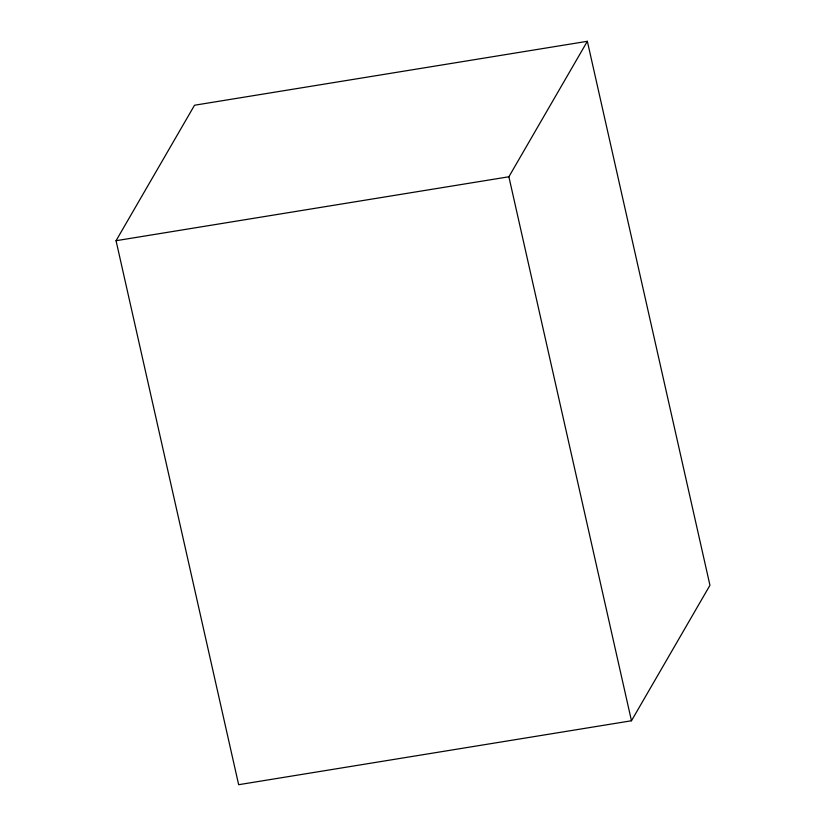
<?xml version="1.0" encoding="UTF-8"?>
<svg xmlns="http://www.w3.org/2000/svg" width="826" height="826" viewBox="0 0 826 826"><rect width="100%" height="100%" fill="white"/><g stroke="black" fill="none" stroke-linecap="round" stroke-linejoin="round"><path stroke-width="1.24" d="M116.053 240.707L194.533 105.232L587.348 41.3L709.947 585.293L631.467 720.768L238.652 784.7L116.053 240.707L508.878 176.774L587.348 41.3M508.878 176.774L631.467 720.768"/></g></svg>
